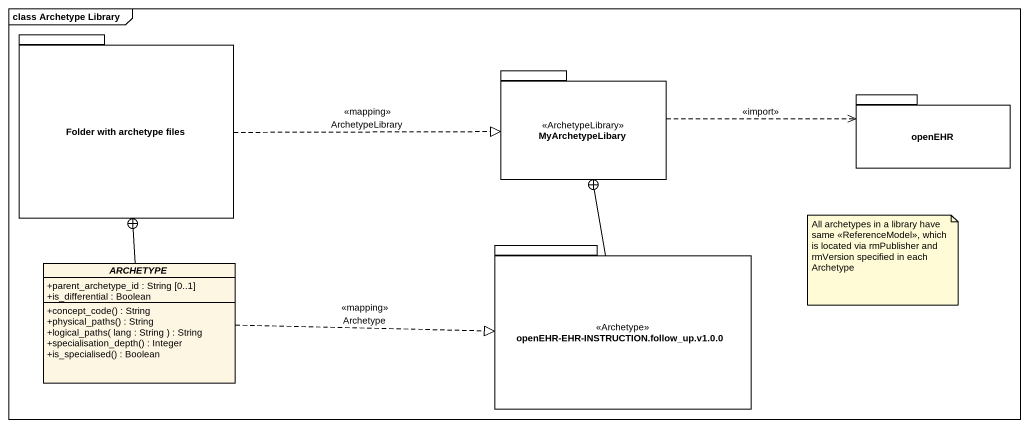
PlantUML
@startuml
mainframe class Archetype Library
hide circle
hide empty members
skinparam classAttributeIconSize 0
package "Folder with archetype files" as Folder_with_archetype_files {
}
package MyArchetypeLibary <<ArchetypeLibrary>> {
}
package openEHR {
}
package "openEHR-EHR-INSTRUCTION.follow_up.v1.0.0" as openEHR_EHR_INSTRUCTION <<Archetype>> {
}
abstract class ARCHETYPE {
  +parent_archetype_id : String [0..1]
  +is_differential : Boolean
  +concept_code() : String
  +physical_paths() : String
  +logical_paths( lang : String ) : String
  +specialisation_depth() : Integer
  +is_specialised() : Boolean
}
Folder_with_archetype_files .right.|> MyArchetypeLibary : <<mapping>>\nArchetypeLibrary
MyArchetypeLibary .right.> openEHR : <<import>>
openEHR_EHR_INSTRUCTION -up-+ MyArchetypeLibary
ARCHETYPE -up-+ Folder_with_archetype_files
ARCHETYPE .right.|> openEHR_EHR_INSTRUCTION : <<mapping>>\nArchetype
note as N1
  All archetypes in a library have same <<ReferenceModel>>, which is located via rmPublisher and rmVersion specified in each Archetype
end note
@enduml
